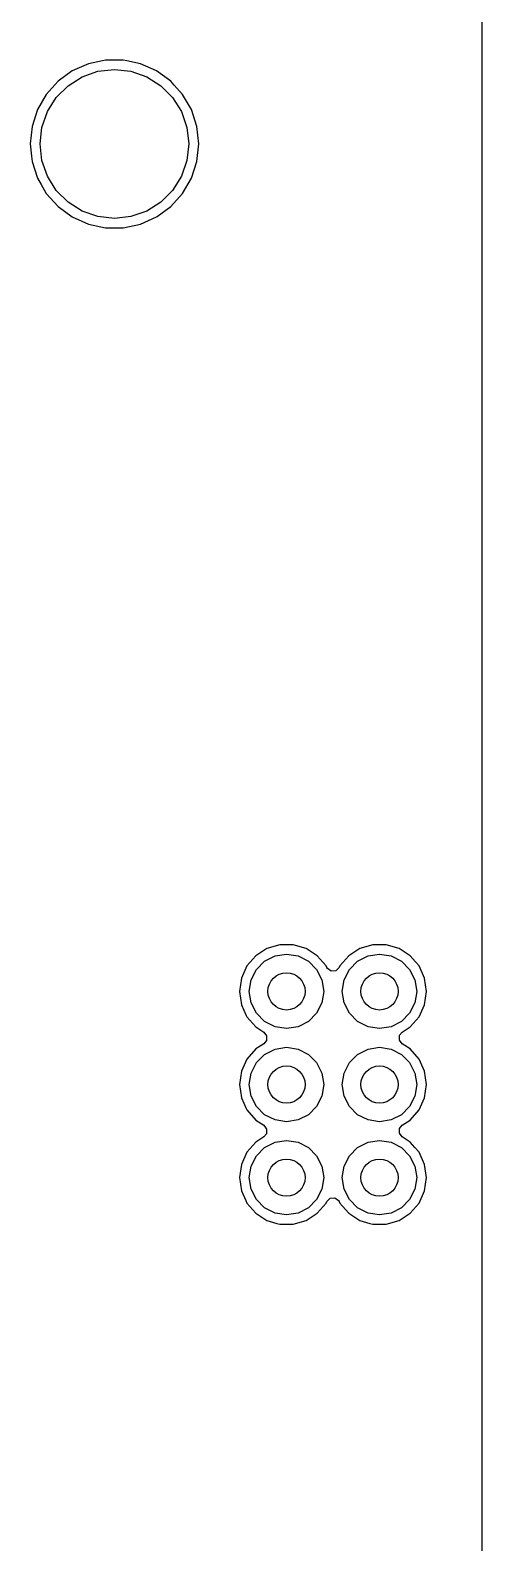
# Model space of a CAD drawing. Extents: x 107 to 211, y -135 to -72.
# Drawn here: x 206.14 to 211, y -103.52 to -87.28 of the extents above; entities that cross this region are included whole.
import ezdxf

# ---------------------------------------------------------------- set-up
doc = ezdxf.new("R2010")
doc.units = 0
doc.layers.add('BLACK', color=7, linetype='CONTINUOUS')

msp = doc.modelspace()

# ---------------------------------------------------------------- linework, layer by layer
at = {"layer": 'BLACK', "linetype": 'CONTINUOUS'}
for p, q in [((210.9995, -75.250911), (210.9995, -131.749088)), ((206.770164, -87.638758), (206.597221, -87.715758)), ((206.770166, -87.638757), (206.770164, -87.638758)), ((206.922883, -87.606297), (206.770166, -87.638757)), ((206.871961, -87.719958), (207.05, -87.699898)), ((206.955343, -87.599398), (206.922883, -87.606297)), ((207.144657, -87.599398), (206.955343, -87.599398)), ((207.05, -87.699898), (207.228039, -87.719958)), ((207.184016, -87.607763), (207.144657, -87.599398)), ((207.329833, -87.638757), (207.184016, -87.607763)), ((207.329835, -87.638758), (207.329833, -87.638757)), ((207.50278, -87.715758), (207.329835, -87.638758)), ((206.44406, -87.827034), (206.317385, -87.967723)), ((206.597213, -87.715762), (206.44406, -87.827034)), ((206.551146, -87.874455), (206.70285, -87.779133)), ((206.597221, -87.715758), (206.597213, -87.715762)), ((206.70285, -87.779133), (206.871961, -87.719958)), ((207.228039, -87.719958), (207.39715, -87.779133)), ((207.39715, -87.779133), (207.548854, -87.874455)), ((207.502787, -87.715762), (207.50278, -87.715758)), ((207.655939, -87.827034), (207.502787, -87.715762)), ((207.692698, -87.86786), (207.655939, -87.827034)), ((206.317385, -87.967723), (206.222727, -88.131676)), ((206.329135, -88.152848), (206.424457, -88.001144)), ((206.424457, -88.001144), (206.551146, -87.874455)), ((207.548854, -87.874455), (207.675543, -88.001144)), ((207.675543, -88.001144), (207.770865, -88.152848)), ((207.782614, -87.967723), (207.692698, -87.86786)), ((207.877271, -88.131673), (207.782614, -87.967723)), ((206.222727, -88.131676), (206.164229, -88.311715)), ((206.26996, -88.321959), (206.329135, -88.152848)), ((207.770865, -88.152848), (207.83004, -88.321959)), ((207.935772, -88.311721), (207.877271, -88.131673)), ((206.164228, -88.311721), (206.144439, -88.499998)), ((206.164229, -88.311715), (206.164228, -88.311719)), ((206.164228, -88.311719), (206.164228, -88.311721)), ((206.2499, -88.499998), (206.26996, -88.321959)), ((207.83004, -88.321959), (207.8501, -88.499998)), ((207.955561, -88.499998), (207.935772, -88.311721)), ((206.144439, -88.499998), (206.158328, -88.632144)), ((206.26996, -88.678037), (206.2499, -88.499998)), ((207.8501, -88.499998), (207.83004, -88.678037)), ((207.935772, -88.688275), (207.955561, -88.499998)), ((206.158328, -88.632144), (206.164229, -88.68828)), ((206.164229, -88.68828), (206.222727, -88.868319)), ((206.329135, -88.847148), (206.26996, -88.678037)), ((207.83004, -88.678037), (207.770865, -88.847148)), ((207.877271, -88.868323), (207.935772, -88.688275)), ((206.222727, -88.868319), (206.222728, -88.868321)), ((206.222728, -88.868321), (206.222729, -88.868323)), ((206.222729, -88.868323), (206.261994, -88.936331)), ((206.261994, -88.936331), (206.317385, -89.032272)), ((206.424457, -88.998852), (206.329135, -88.847148)), ((206.551146, -89.125541), (206.424457, -88.998852)), ((207.675543, -88.998852), (207.548854, -89.125541)), ((207.770865, -88.847148), (207.675543, -88.998852)), ((207.782614, -89.032273), (207.877271, -88.868323)), ((206.317385, -89.032272), (206.44406, -89.172961)), ((206.70285, -89.220863), (206.551146, -89.125541)), ((207.548854, -89.125541), (207.39715, -89.220863)), ((207.655939, -89.172961), (207.782614, -89.032273)), ((206.44406, -89.172961), (206.597212, -89.284233)), ((206.597212, -89.284233), (206.597219, -89.284237)), ((206.597219, -89.284237), (206.770166, -89.361238)), ((206.871961, -89.280038), (206.70285, -89.220863)), ((207.05, -89.300098), (206.871961, -89.280038)), ((207.228039, -89.280038), (207.05, -89.300098)), ((207.39715, -89.220863), (207.228039, -89.280038)), ((207.329834, -89.361238), (207.502781, -89.284237)), ((207.502781, -89.284237), (207.507752, -89.280626)), ((207.507752, -89.280626), (207.655939, -89.172961)), ((206.770166, -89.361238), (206.955343, -89.400598)), ((206.955343, -89.400598), (206.955344, -89.400598)), ((206.955344, -89.400598), (207.144656, -89.400598)), ((207.144656, -89.400598), (207.144657, -89.400598)), ((207.144657, -89.400598), (207.329834, -89.361238)), ((208.828036, -97.0995), (208.689949, -97.140046)), ((208.828039, -97.0995), (208.828036, -97.0995)), ((208.971961, -97.0995), (208.828039, -97.0995)), ((208.971964, -97.0995), (208.971961, -97.0995)), ((209.11005, -97.140046), (208.971964, -97.0995)), ((209.828036, -97.0995), (209.689949, -97.140046)), ((209.828039, -97.0995), (209.828036, -97.0995)), ((209.971961, -97.0995), (209.828039, -97.0995)), ((209.971964, -97.0995), (209.971961, -97.0995)), ((210.11005, -97.140046), (209.971964, -97.0995)), ((208.568868, -97.21786), (208.474623, -97.326626)), ((208.568875, -97.217855), (208.568868, -97.21786)), ((208.689945, -97.140047), (208.568875, -97.217855)), ((208.576393, -97.364886), (208.664886, -97.276393)), ((208.664886, -97.276393), (208.776393, -97.219577)), ((208.689949, -97.140046), (208.689945, -97.140047)), ((208.776393, -97.219577), (208.9, -97.2)), ((208.9, -97.2), (209.023607, -97.219577)), ((209.023607, -97.219577), (209.135114, -97.276393)), ((209.110054, -97.140047), (209.11005, -97.140046)), ((209.174182, -97.18126), (209.110054, -97.140047)), ((209.135114, -97.276393), (209.223607, -97.364886)), ((209.231128, -97.217857), (209.174182, -97.18126)), ((209.231129, -97.217859), (209.231128, -97.217857)), ((209.231131, -97.21786), (209.231129, -97.217859)), ((209.325377, -97.326627), (209.231131, -97.21786)), ((209.568868, -97.21786), (209.474622, -97.326627)), ((209.568875, -97.217855), (209.568868, -97.21786)), ((209.689945, -97.140047), (209.568875, -97.217855)), ((209.576393, -97.364886), (209.664886, -97.276393)), ((209.664886, -97.276393), (209.776393, -97.219577)), ((209.689949, -97.140046), (209.689945, -97.140047)), ((209.776393, -97.219577), (209.9, -97.2)), ((209.9, -97.2), (210.023607, -97.219577)), ((210.023607, -97.219577), (210.135114, -97.276393)), ((210.110054, -97.140047), (210.11005, -97.140046)), ((210.174182, -97.18126), (210.110054, -97.140047)), ((210.135114, -97.276393), (210.223607, -97.364886)), ((210.231128, -97.217857), (210.174182, -97.18126)), ((210.231129, -97.217859), (210.231128, -97.217857)), ((210.231131, -97.21786), (210.231129, -97.217859)), ((210.286828, -97.282139), (210.231131, -97.21786)), ((210.325377, -97.326627), (210.286828, -97.282139)), ((208.474623, -97.326626), (208.414834, -97.457545)), ((208.519577, -97.476393), (208.576393, -97.364886)), ((209.223607, -97.364886), (209.280423, -97.476393)), ((209.332688, -97.342635), (209.325377, -97.326627)), ((209.339721, -97.354816), (209.332688, -97.342635)), ((209.381414, -97.383521), (209.339721, -97.354816)), ((209.431804, -97.37871), (209.381414, -97.383521)), ((209.467312, -97.342635), (209.431804, -97.37871)), ((209.474622, -97.326627), (209.467312, -97.342635)), ((209.519577, -97.476393), (209.576393, -97.364886)), ((210.223607, -97.364886), (210.280423, -97.476393)), ((210.385165, -97.457543), (210.325377, -97.326627)), ((208.414834, -97.457545), (208.394353, -97.6)), ((208.394353, -97.6), (208.414834, -97.742454)), ((208.5, -97.6), (208.519577, -97.476393)), ((208.519577, -97.723607), (208.5, -97.6)), ((209.280423, -97.476393), (209.3, -97.6)), ((209.3, -97.6), (209.280423, -97.723607)), ((209.5, -97.6), (209.519577, -97.476393)), ((209.519577, -97.723607), (209.5, -97.6)), ((210.280423, -97.476393), (210.3, -97.6)), ((210.3, -97.6), (210.280423, -97.723607)), ((210.405647, -97.6), (210.385165, -97.457543)), ((210.385165, -97.742457), (210.405647, -97.6)), ((208.414834, -97.742454), (208.414834, -97.742455)), ((208.414834, -97.742455), (208.414835, -97.742457)), ((208.414835, -97.742457), (208.467313, -97.857366)), ((208.576393, -97.835114), (208.519577, -97.723607)), ((209.280423, -97.723607), (209.223607, -97.835114)), ((209.576393, -97.835114), (209.519577, -97.723607)), ((210.280423, -97.723607), (210.223607, -97.835114)), ((210.325377, -97.873373), (210.385165, -97.742457)), ((208.467313, -97.857366), (208.474623, -97.873373)), ((208.474623, -97.873373), (208.568868, -97.982139)), ((208.664886, -97.923607), (208.576393, -97.835114)), ((208.776393, -97.980423), (208.664886, -97.923607)), ((209.135114, -97.923607), (209.023607, -97.980423)), ((209.223607, -97.835114), (209.135114, -97.923607)), ((209.664886, -97.923607), (209.576393, -97.835114)), ((209.776393, -97.980423), (209.664886, -97.923607)), ((210.135114, -97.923607), (210.023607, -97.980423)), ((210.223607, -97.835114), (210.135114, -97.923607)), ((210.231128, -97.982143), (210.325377, -97.873373)), ((208.568868, -97.982139), (208.568869, -97.98214)), ((208.568869, -97.98214), (208.568872, -97.982143)), ((208.568872, -97.982143), (208.655394, -98.037747)), ((208.655394, -98.037747), (208.686049, -98.078028)), ((208.686049, -98.078028), (208.68364, -98.12859)), ((208.9, -98), (208.776393, -97.980423)), ((209.023607, -97.980423), (208.9, -98)), ((209.9, -98), (209.776393, -97.980423)), ((210.023607, -97.980423), (209.9, -98)), ((210.11395, -98.121972), (210.116359, -98.071411)), ((210.116359, -98.071411), (210.144606, -98.037747)), ((210.144606, -98.037747), (210.231128, -97.982143)), ((208.568868, -98.21786), (208.474623, -98.326626)), ((208.568872, -98.217857), (208.568868, -98.21786)), ((208.617221, -98.186785), (208.568872, -98.217857)), ((208.655394, -98.162252), (208.617221, -98.186785)), ((208.68364, -98.12859), (208.655394, -98.162252)), ((208.664886, -98.276393), (208.776393, -98.219577)), ((208.776393, -98.219577), (208.9, -98.2)), ((208.9, -98.2), (209.023607, -98.219577)), ((209.023607, -98.219577), (209.135114, -98.276393)), ((209.664886, -98.276393), (209.776393, -98.219577)), ((209.776393, -98.219577), (209.9, -98.2)), ((209.9, -98.2), (210.023607, -98.219577)), ((210.023607, -98.219577), (210.135114, -98.276393)), ((210.144605, -98.162252), (210.11395, -98.121972)), ((210.231128, -98.217857), (210.144605, -98.162252)), ((210.325377, -98.326627), (210.231128, -98.217857)), ((208.474623, -98.326626), (208.414834, -98.457545)), ((208.519577, -98.476393), (208.576393, -98.364886)), ((208.576393, -98.364886), (208.664886, -98.276393)), ((209.135114, -98.276393), (209.223607, -98.364886)), ((209.223607, -98.364886), (209.280423, -98.476393)), ((209.519577, -98.476393), (209.576393, -98.364886)), ((209.576393, -98.364886), (209.664886, -98.276393)), ((210.135114, -98.276393), (210.223607, -98.364886)), ((210.223607, -98.364886), (210.280423, -98.476393)), ((210.385165, -98.457543), (210.325377, -98.326627)), ((208.414834, -98.457545), (208.394353, -98.6)), ((208.5, -98.6), (208.519577, -98.476393)), ((209.280423, -98.476393), (209.3, -98.6)), ((209.5, -98.6), (209.519577, -98.476393)), ((210.280423, -98.476393), (210.3, -98.6)), ((210.405647, -98.6), (210.385165, -98.457543)), ((208.394353, -98.6), (208.414834, -98.742454)), ((208.414834, -98.742454), (208.414834, -98.742455)), ((208.414834, -98.742455), (208.414835, -98.742457)), ((208.414835, -98.742457), (208.467313, -98.857366)), ((208.519577, -98.723607), (208.5, -98.6)), ((208.576393, -98.835114), (208.519577, -98.723607)), ((209.280423, -98.723607), (209.223607, -98.835114)), ((209.3, -98.6), (209.280423, -98.723607)), ((209.519577, -98.723607), (209.5, -98.6)), ((209.576393, -98.835114), (209.519577, -98.723607)), ((210.280423, -98.723607), (210.223607, -98.835114)), ((210.3, -98.6), (210.280423, -98.723607)), ((210.325377, -98.873373), (210.385165, -98.742457)), ((210.385165, -98.742457), (210.405647, -98.6)), ((208.467313, -98.857366), (208.474623, -98.873373)), ((208.474623, -98.873373), (208.568868, -98.982139)), ((208.664886, -98.923607), (208.576393, -98.835114)), ((209.223607, -98.835114), (209.135114, -98.923607)), ((209.664886, -98.923607), (209.576393, -98.835114)), ((210.223607, -98.835114), (210.135114, -98.923607)), ((210.231128, -98.982143), (210.325377, -98.873373)), ((208.568868, -98.982139), (208.568869, -98.98214)), ((208.568869, -98.98214), (208.568872, -98.982143)), ((208.568872, -98.982143), (208.655394, -99.037747)), ((208.655394, -99.037747), (208.686049, -99.078028)), ((208.776393, -98.980423), (208.664886, -98.923607)), ((208.9, -99), (208.776393, -98.980423)), ((209.023607, -98.980423), (208.9, -99)), ((209.135114, -98.923607), (209.023607, -98.980423)), ((209.776393, -98.980423), (209.664886, -98.923607)), ((209.9, -99), (209.776393, -98.980423)), ((210.023607, -98.980423), (209.9, -99)), ((210.135114, -98.923607), (210.023607, -98.980423)), ((210.116359, -99.071411), (210.144606, -99.037747)), ((210.144606, -99.037747), (210.231128, -98.982143)), ((208.568868, -99.21786), (208.474623, -99.326626)), ((208.568872, -99.217857), (208.568868, -99.21786)), ((208.655394, -99.162253), (208.568872, -99.217857)), ((208.68364, -99.12859), (208.655394, -99.162253)), ((208.664886, -99.276393), (208.776393, -99.219577)), ((208.686049, -99.078028), (208.68364, -99.12859)), ((208.776393, -99.219577), (208.9, -99.2)), ((208.9, -99.2), (209.023607, -99.219577)), ((209.023607, -99.219577), (209.135114, -99.276393)), ((209.664886, -99.276393), (209.776393, -99.219577)), ((209.776393, -99.219577), (209.9, -99.2)), ((209.9, -99.2), (210.023607, -99.219577)), ((210.023607, -99.219577), (210.135114, -99.276393)), ((210.11395, -99.121972), (210.116359, -99.071411)), ((210.144605, -99.162252), (210.11395, -99.121972)), ((210.231128, -99.217857), (210.144605, -99.162252)), ((210.231129, -99.217859), (210.231128, -99.217857)), ((210.231131, -99.21786), (210.231129, -99.217859)), ((210.28108, -99.275505), (210.231131, -99.21786)), ((208.474623, -99.326626), (208.414834, -99.457545)), ((208.519577, -99.476393), (208.576393, -99.364886)), ((208.576393, -99.364886), (208.664886, -99.276393)), ((209.135114, -99.276393), (209.223607, -99.364886)), ((209.223607, -99.364886), (209.280423, -99.476393)), ((209.519577, -99.476393), (209.576393, -99.364886)), ((209.576393, -99.364886), (209.664886, -99.276393)), ((210.135114, -99.276393), (210.223607, -99.364886)), ((210.223607, -99.364886), (210.280423, -99.476393)), ((210.325377, -99.326627), (210.28108, -99.275505)), ((210.385165, -99.457543), (210.325377, -99.326627)), ((208.414834, -99.457545), (208.394353, -99.6)), ((208.5, -99.6), (208.519577, -99.476393)), ((209.280423, -99.476393), (209.3, -99.6)), ((209.5, -99.6), (209.519577, -99.476393)), ((210.280423, -99.476393), (210.3, -99.6)), ((210.405647, -99.6), (210.385165, -99.457543)), ((208.394353, -99.6), (208.414834, -99.742454)), ((208.519577, -99.723607), (208.5, -99.6)), ((209.3, -99.6), (209.280423, -99.723607)), ((209.519577, -99.723607), (209.5, -99.6)), ((210.3, -99.6), (210.280423, -99.723607)), ((210.385165, -99.742457), (210.405647, -99.6)), ((208.414834, -99.742454), (208.414834, -99.742455)), ((208.414834, -99.742455), (208.414835, -99.742457)), ((208.414835, -99.742457), (208.462463, -99.846746)), ((208.462463, -99.846746), (208.474623, -99.873373)), ((208.474623, -99.873373), (208.568868, -99.982139)), ((208.576393, -99.835114), (208.519577, -99.723607)), ((208.664886, -99.923607), (208.576393, -99.835114)), ((209.223607, -99.835114), (209.135114, -99.923607)), ((209.280423, -99.723607), (209.223607, -99.835114)), ((209.231128, -99.982143), (209.325377, -99.873373)), ((209.325377, -99.873373), (209.332687, -99.857365)), ((209.332687, -99.857365), (209.368195, -99.82129)), ((209.368195, -99.82129), (209.418585, -99.816478)), ((209.418585, -99.816478), (209.460278, -99.845182)), ((209.460278, -99.845182), (209.467311, -99.857364)), ((209.467311, -99.857364), (209.474623, -99.873373)), ((209.474623, -99.873373), (209.532932, -99.940666)), ((209.576393, -99.835114), (209.519577, -99.723607)), ((209.664886, -99.923607), (209.576393, -99.835114)), ((210.223607, -99.835114), (210.135114, -99.923607)), ((210.280423, -99.723607), (210.223607, -99.835114)), ((210.231128, -99.982143), (210.325377, -99.873373)), ((210.325377, -99.873373), (210.385165, -99.742457)), ((208.568868, -99.982139), (208.568869, -99.98214)), ((208.568869, -99.98214), (208.568872, -99.982143)), ((208.568872, -99.982143), (208.689947, -100.059953)), ((208.776393, -99.980423), (208.664886, -99.923607)), ((208.9, -100), (208.776393, -99.980423)), ((209.023607, -99.980423), (208.9, -100)), ((209.135114, -99.923607), (209.023607, -99.980423)), ((209.110053, -100.059953), (209.231128, -99.982143)), ((209.532932, -99.940666), (209.568868, -99.982139)), ((209.568868, -99.982139), (209.568869, -99.98214)), ((209.568869, -99.98214), (209.568872, -99.982143)), ((209.568872, -99.982143), (209.689947, -100.059953)), ((209.776393, -99.980423), (209.664886, -99.923607)), ((209.9, -100), (209.776393, -99.980423)), ((210.023607, -99.980423), (209.9, -100)), ((210.135114, -99.923607), (210.023607, -99.980423)), ((210.110053, -100.059953), (210.231128, -99.982143)), ((208.689947, -100.059953), (208.796403, -100.091211)), ((208.796403, -100.091211), (208.828035, -100.100499)), ((208.828035, -100.100499), (208.828037, -100.1005)), ((208.828037, -100.1005), (208.828039, -100.1005)), ((208.828039, -100.1005), (208.971963, -100.1005)), ((208.971963, -100.1005), (208.971964, -100.100499)), ((208.971964, -100.100499), (209.110053, -100.059953)), ((209.689947, -100.059953), (209.796403, -100.091211)), ((209.796403, -100.091211), (209.828035, -100.100499)), ((209.828035, -100.100499), (209.828037, -100.1005)), ((209.828037, -100.1005), (209.828039, -100.1005)), ((209.828039, -100.1005), (209.971963, -100.1005)), ((209.971963, -100.1005), (209.971964, -100.100499)), ((209.971964, -100.100499), (210.110053, -100.059953))]:
    msp.add_line(p, q, dxfattribs=at)
at = {"layer": 'BLACK'}
for centre in [(208.9, -97.6), (209.9, -97.6), (208.9, -98.6), (209.9, -98.6), (208.9, -99.6), (209.9, -99.6)]:
    msp.add_circle(centre, 0.2, dxfattribs=at)

doc.saveas('drawing.dxf')
